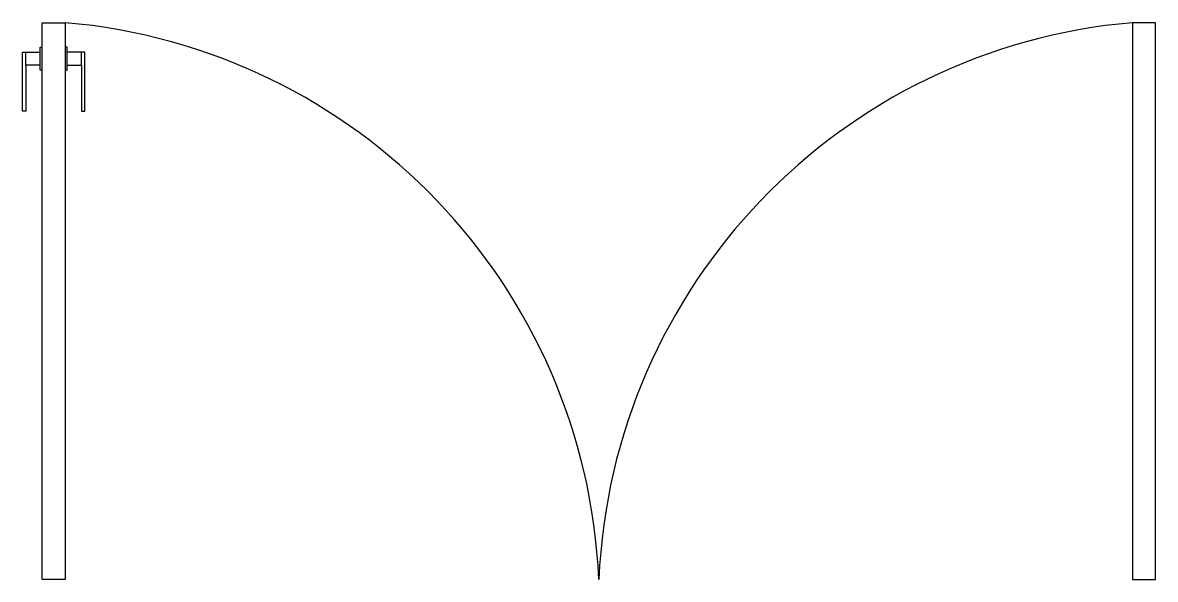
# Model space of a CAD drawing. Header units: millimetres. Extents: x 17.15 to 18.88, y 11.35 to 12.2.
import ezdxf

# ---------------------------------------------------------------- set-up
doc = ezdxf.new("R2010")
doc.units = ezdxf.units.MM
doc.header["$LTSCALE"] = 10
doc.layers.add('PORTAS', color=2, linetype='Continuous')
doc.layers.add('Portas_maçanetas', color=1, linetype='Continuous')

# ---------------------------------------------------------------- blocks, each defined once
blk = doc.blocks.new('maçaneta_01')
at = {"layer": 'Portas_maçanetas', "color": 1}
for points in [[(0, -0.0725), (-0.003, -0.0725), (-0.003, -0.065), (-0.025, -0.065), (-0.025, -0.135), (-0.03, -0.135), (-0.03, -0.045), (-0.003, -0.045), (-0.003, -0.0375), (0, -0.0375)], [(-0.025, -0.065), (-0.025, -0.045)], [(-0.003, -0.065), (-0.003, -0.045)], [(0.035, -0.0725), (0.038, -0.0725), (0.038, -0.065), (0.06, -0.065), (0.06, -0.135), (0.065, -0.135), (0.065, -0.045), (0.038, -0.045), (0.038, -0.0375), (0.035, -0.0375)], [(0.038, -0.065), (0.038, -0.045)], [(0.06, -0.065), (0.06, -0.045)]]:
    blk.add_lwpolyline(points, dxfattribs=at)

msp = doc.modelspace()

# ---------------------------------------------------------------- linework, layer by layer
at = {"layer": 'PORTAS'}
for points in [[(17.1752, 12.1989), (17.2102, 12.1989), (17.2102, 11.3489), (17.1752, 11.3489)], [(18.8752, 12.1989), (18.8402, 12.1989), (18.8402, 11.3489), (18.8752, 11.3489)]]:
    msp.add_lwpolyline(points, close=True, dxfattribs=at)
at = {"layer": 'PORTAS', "color": 1}
for centre, start, end in [((17.1336, 11.3098), 2.5137, 85.0779), ((18.9168, 11.3098), 94.9221, 177.4863)]:
    msp.add_arc(centre, 0.8924, start, end, dxfattribs=at)

# ---------------------------------------------------------------- block references
at = {"layer": 'Portas_maçanetas'}
msp.add_blockref('maçaneta_01', (17.1752, 12.1989), dxfattribs=at)

doc.saveas('drawing.dxf')
